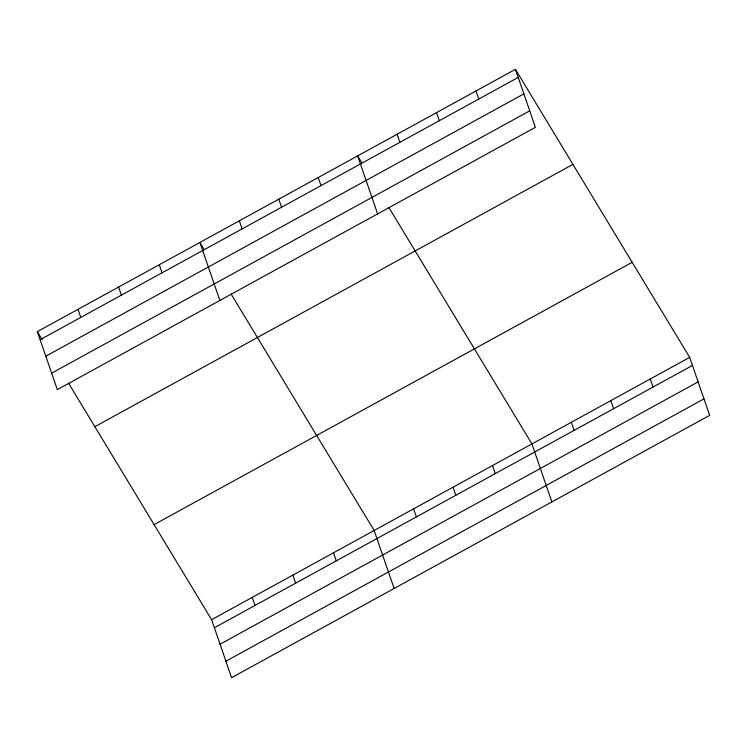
<?xml version="1.0" encoding="UTF-8"?>
<svg xmlns="http://www.w3.org/2000/svg" width="747" height="747" viewBox="0 0 747 747"><rect width="100%" height="100%" fill="white"/><g stroke="black" fill="none" stroke-linecap="round" stroke-linejoin="round"><path stroke-width="1.12" d="M515.421 69.331L535.384 127.326L57.323 389.635L37.35 331.64L515.421 69.331L689.677 357.365L709.65 415.36L231.579 677.669L211.616 619.674L68.5 383.127M40.133 339.717L518.203 77.408M45.8 356.188L523.871 93.879M51.646 373.164L529.716 110.855M94.86 426.696L572.921 164.387M154.106 524.618L632.177 262.309M211.616 619.674L689.677 357.365M214.389 627.741L692.46 365.432M220.066 644.222L698.137 381.904M225.911 661.188L703.973 398.879M361.847 162.827L357.654 155.899L377.627 213.894M388.804 207.377L531.92 443.923L551.884 501.919M204.09 249.386L199.897 242.458L219.861 300.453M231.047 293.945L374.154 530.482L394.127 588.477M37.35 331.64L42.14 339.568M650.235 379L653.018 387.077M610.803 400.644L613.576 408.712M475.979 90.975L478.762 99.043M571.362 422.279L574.135 430.356M436.537 112.61L439.32 120.687M397.096 134.255L399.878 142.332M492.478 465.568L495.261 473.635M453.037 487.203L455.819 495.28M318.213 177.534L320.995 185.611M413.595 508.847L416.378 516.915M278.771 199.178L281.554 207.246M239.339 220.813L242.112 228.89M333.517 552.78L336.299 560.857M292.88 575.078L295.663 583.155M159.26 264.755L162.034 272.823M252.243 597.376L255.026 605.443M118.624 287.053L121.397 295.121M77.987 309.351L80.769 317.419"/></g></svg>
